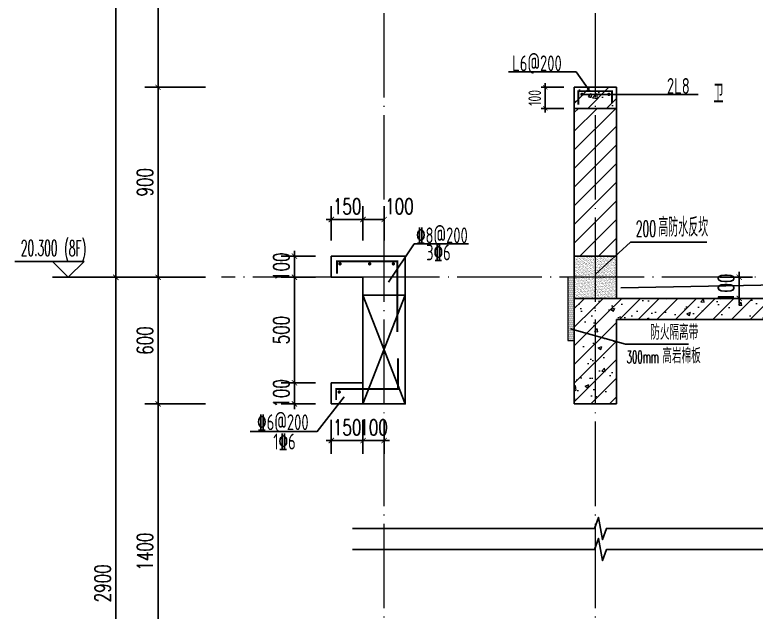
# Model space of a CAD drawing. Extents: x -668857 to 154266, y -275694 to 291306.
# Drawn here: x 78635 to 82144, y 156212 to 159043 of the extents above; entities that cross this region are included whole.
import ezdxf

# ---------------------------------------------------------------- set-up
doc = ezdxf.new("R2010")
doc.units = 0
doc.header["$LTSCALE"] = 1000
doc.linetypes.add('DOTE', pattern=[2.4200000000000004, 2, -0.2, 0.02, -0.2])
doc.layers.get('0').update_dxf_attribs({"linetype": 'CONTINUOUS'})
doc.layers.get('DEFPOINTS').update_dxf_attribs({"linetype": 'CONTINUOUS'})
for name, color, linetype in [('DIM', 2, 'CONTINUOUS'), ('DIM_ELEV', 3, 'CONTINUOUS'), ('DIM_IDEN', 67, 'CONTINUOUS'), ('DIM_SYMB', 3, 'CONTINUOUS'), ('PUB_DIM', 3, 'CONTINUOUS'), ('PUB_TEXT', 2, 'CONTINUOUS'), ('REIN', 6, 'CONTINUOUS'), ('S-大样-砼线', 7, 'CONTINUOUS'), ('S-引出线', 40, 'CONTINUOUS'), ('TEXT', 2, 'CONTINUOUS'), ('WALL', 5, 'CONTINUOUS'), ('看线', 251, 'CONTINUOUS'), ('立面-看线', 251, 'CONTINUOUS')]:
    doc.layers.add(name, color=color, linetype=linetype)
for name, color, linetype, lineweight in [('DOTE', 19, 'DOTE', 9), ('PUB_HATCH', 8, 'CONTINUOUS', 9), ('内粉刷', 37, 'CONTINUOUS', 9)]:
    doc.layers.add(name, color=color, linetype=linetype, lineweight=lineweight)
doc.styles.add('_TCH_DIM', font='SIMPLEX.shx', dxfattribs={"width": 0.7, "bigfont": 'GBCBIG.shx'})
doc.styles.add('_TCH_DIM_T3', font='SIMPLEX', dxfattribs={"width": 0.7058823529411765, "bigfont": 'GBCBIG'})
doc.styles.add('DIM_FONT_T3', font='SIMPLEX', dxfattribs={"width": 0.7058823529411765, "bigfont": 'GBCBIG'})
doc.styles.add('TSSD_DIMENSION', font='Tssdeng.shx', dxfattribs={"width": 0.7, "bigfont": 'tssdchn.shx'})
doc.styles.add('TSSD_REIN', font='tssdeng.shx', dxfattribs={"width": 0.7, "height": 300, "bigfont": 'tssdchn.shx'})
doc.styles.add('w', font='tssdeng.shx', dxfattribs={"width": 0.8, "bigfont": 'tssdchn.shx'})
doc.dimstyles.new('_TCH_ARCH&&25', dxfattribs={"dimtxt": 74.375, "dimasz": 25, "dimexe": 62.5, "dimexo": 75, "dimgap": 25, "dimtad": 1, "dimdec": 0, "dimzin": 0, "dimdsep": 46, "dimtxsty": '_TCH_DIM_T3', "dimblk": 'ARCHTICK', "dimcen": 0.09, "dimclrt": 7, "dimazin": 0, "dimtfac": 1, "dimtdec": 0, "dimtix": 1, "dimtmove": 2, "dimatfit": 3, "dimldrblk": 'ARCHTICK', "dimfxl": 0, "dimtolj": 1, "dimtzin": 0, "dimarcsym": 0})
doc.dimstyles.new('TSSD_20_20', dxfattribs={"dimtxt": 60, "dimasz": 20, "dimexe": 20, "dimexo": 50, "dimgap": 20, "dimtad": 1, "dimdec": 0, "dimzin": 0, "dimdsep": 46, "dimtxsty": 'TSSD_DIMENSION', "dimblk": 'ARCHTICK', "dimblk1": 'ARCHTICK', "dimblk2": 'ARCHTICK', "dimcen": 0, "dimdle": 20, "dimclrt": 7, "dimadec": 0, "dimazin": 0, "dimtfac": 1, "dimtdec": 0, "dimtix": 1, "dimtmove": 2, "dimatfit": 3, "dimfxl": 0, "dimtolj": 1, "dimtzin": 0, "dimarcsym": 0})
pattern_1 = [(45, (0, 0), (-44.19417382415921, 44.19417382415922), []), (49.99999999999999, (0, 0), (179.3150456501884, -15.68803374564878), [18.75, -206.25]), (355, (0, 0), (-34.68783340325, 188.048033425003), [15, -165]), (100.4514, (14.94292, -1.307335), (144.6273454285054, 172.3598855152384), [15.9350475, -175.285528]), (46.18420000000002, (0, 50), (266.8102621564111, -41.37975358225452), [28.125, -309.3749999999999]), (96.6356, (22.23418625, 46.55167325), (233.6656763871758, 243.5294677251104), [23.902572, -262.92825]), (351.1842, (0, 50), (233.6654862834068, 243.5296502313311), [22.5, -247.5]), (21, (25, 37.5), (149.2267630296154, -100.6547226663347), [18.75, -206.25]), (326.0000000000001, (25, 37.5), (60.82883298039543, 181.2875112617133), [15, -165]), (71.4514, (37.43555825, 29.1120985), (210.0556571453725, 80.6326241774881), [15.9350475, -175.285528]), (37.50000000000001, (0, 0), (3.039963829322667, 83.22346345782788), [0, -163, 0, -167.5, 0, -165.625]), (7.499999999999999, (0, 0), (65.76738436053715, 98.60292797059006), [0, -95.5, 0, -159.25, 0, -63.125]), (327.5, (-55.75, 0), (133.4556090431022, -5.638717933594939), [0, -62.5, 0, -195, 0, -258.75]), (317.5, (-80.75, 0), (145.7965423355966, 25.02624558307943), [0, -81.25, 0, -129.5, 0, -183.75])]

# ---------------------------------------------------------------- blocks, each defined once
blk = doc.blocks.new('_ArchTick')
at = {"color": 0, "linetype": 'ByBlock', "const_width": 0.15}
blk.add_lwpolyline([(-0.5, -0.5), (0.5, 0.5)], dxfattribs=at)
blk = doc.blocks.new('*D2229')
at = {"layer": 'DEFPOINTS', "color": 0}
for p in [(932450.9182588418, -117186.0825243755), (932625.5290252911, -117186.0825243755), (932625.5290252911, -117286.0825243912)]:
    blk.add_point(p, dxfattribs=at)
at = {"layer": 'PUB_DIM', "color": 0, "lineweight": -2}
for p, q in [((932450.9182588418, -117186.0825243755), (932450.9182588418, -117161.0825243755)), ((932550.5290252911, -117186.0825243755), (932388.4182588418, -117186.0825243755)), ((932450.9182588418, -117286.0825243912), (932450.9182588418, -117186.0825243755)), ((932550.5290252911, -117286.0825243912), (932388.4182588418, -117286.0825243912)), ((932450.9182588418, -117286.0825243912), (932450.9182588418, -117311.0825243912))]:
    blk.add_line(p, q, dxfattribs=at)
at = {"layer": 'PUB_DIM', "color": 0, "lineweight": -2, "xscale": 25, "yscale": 25, "zscale": 25}
for p, rotation in [((932450.9182588418, -117186.0825243755), 270), ((932450.9182588418, -117286.0825243912), 90)]:
    blk.add_blockref('_ArchTick', p, dxfattribs=dict(at, rotation=rotation))
at = {"layer": 'PUB_DIM', "color": 7, "insert": (932388.7307588418, -117236.0825243832), "char_height": 74.375, "attachment_point": 5, "rotation": 90, "style": '_TCH_DIM_T3'}
blk.add_mtext('\\A1;100', dxfattribs=at)
blk = doc.blocks.new('*D2230')
at = {"layer": 'DEFPOINTS', "color": 0}
for p in [(932450.9182588418, -117286.0825243912), (932625.5290252911, -117286.0825243912), (932625.5290252911, -117786.0825243912)]:
    blk.add_point(p, dxfattribs=at)
at = {"layer": 'PUB_DIM', "color": 0, "lineweight": -2}
for p, q in [((932550.5290252911, -117286.0825243912), (932388.4182588418, -117286.0825243912)), ((932450.9182588418, -117786.0825243912), (932450.9182588418, -117286.0825243912)), ((932550.5290252911, -117786.0825243912), (932388.4182588418, -117786.0825243912))]:
    blk.add_line(p, q, dxfattribs=at)
at = {"layer": 'PUB_DIM', "color": 0, "lineweight": -2, "xscale": 25, "yscale": 25, "zscale": 25}
for p, rotation in [((932450.9182588418, -117286.0825243912), 90), ((932450.9182588418, -117786.0825243912), 270)]:
    blk.add_blockref('_ArchTick', p, dxfattribs=dict(at, rotation=rotation))
at = {"layer": 'PUB_DIM', "color": 7, "insert": (932388.7307588418, -117536.082524391), "char_height": 74.375, "attachment_point": 5, "rotation": 90, "style": '_TCH_DIM_T3'}
blk.add_mtext('\\A1;500', dxfattribs=at)
blk = doc.blocks.new('*D2231')
at = {"layer": 'DEFPOINTS', "color": 0}
for p in [(932450.9182588418, -117786.0825243912), (932625.5290252911, -117786.0825243912), (932625.5290252911, -117886.0825243911)]:
    blk.add_point(p, dxfattribs=at)
at = {"layer": 'PUB_DIM', "color": 0, "lineweight": -2}
for p, q in [((932450.9182588418, -117786.0825243912), (932450.9182588418, -117761.0825243912)), ((932550.5290252911, -117786.0825243912), (932388.4182588418, -117786.0825243912)), ((932450.9182588418, -117886.0825243911), (932450.9182588418, -117786.0825243912)), ((932550.5290252911, -117886.0825243911), (932388.4182588418, -117886.0825243911)), ((932450.9182588418, -117886.0825243911), (932450.9182588418, -117911.0825243911))]:
    blk.add_line(p, q, dxfattribs=at)
at = {"layer": 'PUB_DIM', "color": 0, "lineweight": -2, "xscale": 25, "yscale": 25, "zscale": 25}
for p, rotation in [((932450.9182588418, -117786.0825243912), 270), ((932450.9182588418, -117886.0825243911), 90)]:
    blk.add_blockref('_ArchTick', p, dxfattribs=dict(at, rotation=rotation))
at = {"layer": 'PUB_DIM', "color": 7, "insert": (932388.7307588418, -117836.082524391), "char_height": 74.375, "attachment_point": 5, "rotation": 90, "style": '_TCH_DIM_T3'}
blk.add_mtext('\\A1;100', dxfattribs=at)
blk = doc.blocks.new('*D2232')
at = {"layer": 'DEFPOINTS', "color": 0}
for p in [(932625.5290252911, -117886.0825243875), (932775.5290252896, -117886.0825243904), (932775.5290252896, -118059.7932143435)]:
    blk.add_point(p, dxfattribs=at)
at = {"layer": 'PUB_DIM', "color": 0, "lineweight": -2}
for p, q in [((932625.5290252911, -117961.0825243875), (932625.5290252911, -118122.2932143435)), ((932775.5290252896, -117961.0825243904), (932775.5290252896, -118122.2932143435)), ((932625.5290252911, -118059.7932143435), (932600.5290252911, -118059.7932143435)), ((932625.5290252911, -118059.7932143435), (932775.5290252896, -118059.7932143435)), ((932775.5290252896, -118059.7932143435), (932800.5290252896, -118059.7932143435))]:
    blk.add_line(p, q, dxfattribs=at)
at = {"layer": 'PUB_DIM', "color": 0, "lineweight": -2, "xscale": 25, "yscale": 25, "zscale": 25}
blk.add_blockref('_ArchTick', (932625.5290252911, -118059.7932143435), dxfattribs=at)
at = {"layer": 'PUB_DIM', "color": 0, "lineweight": -2, "xscale": 25, "yscale": 25, "zscale": 25, "rotation": 180}
blk.add_blockref('_ArchTick', (932775.5290252896, -118059.7932143435), dxfattribs=at)
at = {"layer": 'PUB_DIM', "color": 7, "insert": (932700.5290252904, -117997.6057143435), "char_height": 74.375, "attachment_point": 5, "style": '_TCH_DIM_T3'}
blk.add_mtext('\\A1;150', dxfattribs=at)
blk = doc.blocks.new('*D2233')
at = {"layer": 'DEFPOINTS', "color": 0}
for p in [(932775.5290252896, -117886.0825243904), (932875.5290186122, -117886.0825243923), (932875.5290186122, -118059.7932143459)]:
    blk.add_point(p, dxfattribs=at)
at = {"layer": 'PUB_DIM', "color": 0, "lineweight": -2}
for p, q in [((932775.5290252896, -117961.0825243904), (932775.5290252896, -118122.2932143459)), ((932875.5290186122, -117961.0825243923), (932875.5290186122, -118122.2932143459)), ((932775.5290252896, -118059.7932143459), (932750.5290252896, -118059.7932143459)), ((932775.5290252896, -118059.7932143459), (932875.5290186122, -118059.7932143459)), ((932875.5290186122, -118059.7932143459), (932900.5290186122, -118059.7932143459))]:
    blk.add_line(p, q, dxfattribs=at)
at = {"layer": 'PUB_DIM', "color": 0, "lineweight": -2, "xscale": 25, "yscale": 25, "zscale": 25}
blk.add_blockref('_ArchTick', (932775.5290252896, -118059.7932143459), dxfattribs=at)
at = {"layer": 'PUB_DIM', "color": 0, "lineweight": -2, "xscale": 25, "yscale": 25, "zscale": 25, "rotation": 180}
blk.add_blockref('_ArchTick', (932875.5290186122, -118059.7932143459), dxfattribs=at)
at = {"layer": 'PUB_DIM', "color": 7, "insert": (932825.5290219509, -117997.6057143459), "char_height": 74.375, "attachment_point": 5, "style": '_TCH_DIM_T3'}
blk.add_mtext('\\A1;100', dxfattribs=at)
blk = doc.blocks.new('*D2234')
at = {"layer": 'DEFPOINTS', "color": 0}
for p in [(934390.7113845855, -117286.0823870408), (934556.671269677, -117286.0823870408), (934390.7113845855, -117386.0823868569)]:
    blk.add_point(p, dxfattribs=at)
at = {"layer": 'PUB_DIM', "color": 0, "lineweight": -2}
for p, q in [((934556.671269677, -117286.0823870408), (934556.671269677, -117261.0823870408)), ((934465.7113845855, -117286.0823870408), (934619.171269677, -117286.0823870408)), ((934556.671269677, -117386.0823868569), (934556.671269677, -117286.0823870408)), ((934465.7113845855, -117386.0823868569), (934619.171269677, -117386.0823868569)), ((934556.671269677, -117386.0823868569), (934556.671269677, -117411.0823868569))]:
    blk.add_line(p, q, dxfattribs=at)
at = {"layer": 'PUB_DIM', "color": 0, "lineweight": -2, "xscale": 25, "yscale": 25, "zscale": 25}
for p, rotation in [((934556.671269677, -117286.0823870408), 270), ((934556.671269677, -117386.0823868569), 90)]:
    blk.add_blockref('_ArchTick', p, dxfattribs=dict(at, rotation=rotation))
at = {"layer": 'PUB_DIM', "color": 7, "insert": (934494.483769677, -117336.0823869487), "char_height": 74.375, "attachment_point": 5, "rotation": 90, "style": '_TCH_DIM_T3'}
blk.add_mtext('\\A1;100', dxfattribs=at)
blk = doc.blocks.new('*D2235')
at = {"layer": 'DEFPOINTS', "color": 0}
for p in [(932775.5290252895, -117012.3718344355), (932625.529025291, -117186.0825243915), (932775.5290252895, -117186.0825243886)]:
    blk.add_point(p, dxfattribs=at)
at = {"layer": 'PUB_DIM', "color": 0, "lineweight": -2}
for p, q in [((932625.529025291, -117111.0825243915), (932625.529025291, -116949.8718344355)), ((932775.5290252895, -117111.0825243886), (932775.5290252895, -116949.8718344355)), ((932625.529025291, -117012.3718344355), (932600.529025291, -117012.3718344355)), ((932625.529025291, -117012.3718344355), (932775.5290252895, -117012.3718344355)), ((932775.5290252895, -117012.3718344355), (932800.5290252895, -117012.3718344355))]:
    blk.add_line(p, q, dxfattribs=at)
at = {"layer": 'PUB_DIM', "color": 0, "lineweight": -2, "xscale": 25, "yscale": 25, "zscale": 25}
blk.add_blockref('_ArchTick', (932625.529025291, -117012.3718344355), dxfattribs=at)
at = {"layer": 'PUB_DIM', "color": 0, "lineweight": -2, "xscale": 25, "yscale": 25, "zscale": 25, "rotation": 180}
blk.add_blockref('_ArchTick', (932775.5290252895, -117012.3718344355), dxfattribs=at)
at = {"layer": 'PUB_DIM', "color": 7, "insert": (932700.5290252902, -116950.1843344355), "char_height": 74.375, "attachment_point": 5, "style": '_TCH_DIM_T3'}
blk.add_mtext('\\A1;150', dxfattribs=at)
blk = doc.blocks.new('*D2236')
at = {"layer": 'DEFPOINTS', "color": 0}
for p in [(932875.5290186121, -117012.3718344331), (932775.5290252895, -117186.0825243886), (932875.5290186121, -117186.0825243867)]:
    blk.add_point(p, dxfattribs=at)
at = {"layer": 'PUB_DIM', "color": 0, "lineweight": -2}
for p, q in [((932775.5290252895, -117111.0825243886), (932775.5290252895, -116949.8718344331)), ((932875.5290186121, -117111.0825243867), (932875.5290186121, -116949.8718344331)), ((932775.5290252895, -117012.3718344331), (932875.5290186121, -117012.3718344331))]:
    blk.add_line(p, q, dxfattribs=at)
at = {"layer": 'PUB_DIM', "color": 0, "lineweight": -2, "xscale": 25, "yscale": 25, "zscale": 25, "rotation": 180}
blk.add_blockref('_ArchTick', (932775.5290252895, -117012.3718344331), dxfattribs=at)
at = {"layer": 'PUB_DIM', "color": 0, "lineweight": -2, "xscale": 25, "yscale": 25, "zscale": 25}
blk.add_blockref('_ArchTick', (932875.5290186121, -117012.3718344331), dxfattribs=at)
at = {"layer": 'PUB_DIM', "color": 7, "insert": (932947.9456852787, -116950.1843344331), "char_height": 74.375, "attachment_point": 5, "style": '_TCH_DIM_T3'}
blk.add_mtext('\\A1;100', dxfattribs=at)
blk = doc.blocks.new('VDVDXAXFSFFX')
at = {"layer": 'PUB_HATCH'}
h = blk.add_hatch(dxfattribs=at)
h.set_pattern_fill('DOTS', color=251, scale=2, style=0)
h.set_pattern_definition([(0, (924712.4965232481, -148185.5928938247), (1.5875, 3.175), [0, -3.175])])
h.paths.add_polyline_path([(924682.496528509, -148185.5928938247), (924712.4965288265, -148185.5928938247), (924712.4965296196, -147935.5928918117), (924712.4965296126, -147885.5928918776), (924712.4965232481, -147885.5928918157), (924712.4965232481, -147885.5928938247), (924682.496528509, -147885.5928938247)])
at = {"layer": 'DIM_IDEN', "color": 5}
for p, q in [((924695.4944669578, -148129.2886519908), (924955.5658560492, -148202.8897275763)), ((924955.5658560492, -148202.8897275763), (925253.409062462, -148202.8897275763))]:
    blk.add_line(p, q, dxfattribs=at)
at = {"layer": 'PUB_HATCH', "color": 5}
blk.add_lwpolyline([(924712.4965232481, -147885.5928938247), (924682.496528509, -147885.5928938247), (924682.496528509, -148185.5928938247), (924712.4965232481, -148185.5928938247)], close=True, dxfattribs=at)
at = {"layer": 'PUB_TEXT', "style": 'DIM_FONT_T3', "width": 0.7058823529411765}
blk.add_text('防火隔离带', height=71.48936170212767, dxfattribs=at).set_placement((925072.609312775, -148181.8897275763))
at = {"layer": 'PUB_TEXT', "color": 5, "style": 'DIM_FONT_T3'}
for s, height, width, p in [('300mm', 59.5, 0.4982698961937717, (924960.3522060211, -148292.9097275763)), ('高岩棉板', 71.48936170212767, 0.7058823529411765, (925129.763970727, -148292.9097275763))]:
    blk.add_text(s, height=height, dxfattribs=dict(at, width=width)).set_placement(p)
blk = doc.blocks.new('*D2894')
at = {"layer": 'DEFPOINTS', "color": 0}
for p in [(79312.92840373388, 157199.0340897695), (79612.9284037546, 157199.0340897695), (79612.9284037546, 155799.0342273034)]:
    blk.add_point(p, dxfattribs=at)
at = {"layer": 'PUB_DIM', "color": 0, "lineweight": -2}
for p, q in [((79537.9284037546, 157199.0340897695), (79250.42840373388, 157199.0340897695)), ((79312.92840373388, 155799.0342273034), (79312.92840373388, 157199.0340897695)), ((79537.9284037546, 155799.0342273034), (79250.42840373388, 155799.0342273034))]:
    blk.add_line(p, q, dxfattribs=at)
at = {"layer": 'PUB_DIM', "color": 0, "lineweight": -2, "xscale": 25, "yscale": 25, "zscale": 25}
for p, rotation in [((79312.92840373388, 157199.0340897695), 90), ((79312.92840373388, 155799.0342273034), 270)]:
    blk.add_blockref('_ArchTick', p, dxfattribs=dict(at, rotation=rotation))
at = {"layer": 'PUB_DIM', "color": 7, "insert": (79250.74090373387, 156499.0341585365), "char_height": 74.375, "attachment_point": 5, "rotation": 90, "style": '_TCH_DIM_T3'}
blk.add_mtext('\\A1;1400', dxfattribs=at)
blk = doc.blocks.new('*D2895')
at = {"layer": 'DEFPOINTS', "color": 0}
for p in [(79312.92840373388, 157799.034089783), (79612.9284037546, 157799.034089783), (79612.9284037546, 157199.0340897695)]:
    blk.add_point(p, dxfattribs=at)
at = {"layer": 'PUB_DIM', "color": 0, "lineweight": -2}
for p, q in [((79537.9284037546, 157799.034089783), (79250.42840373388, 157799.034089783)), ((79312.92840373388, 157199.0340897695), (79312.92840373388, 157799.034089783)), ((79537.9284037546, 157199.0340897695), (79250.42840373388, 157199.0340897695))]:
    blk.add_line(p, q, dxfattribs=at)
at = {"layer": 'PUB_DIM', "color": 0, "lineweight": -2, "xscale": 25, "yscale": 25, "zscale": 25}
for p, rotation in [((79312.92840373388, 157799.034089783), 90), ((79312.92840373388, 157199.0340897695), 270)]:
    blk.add_blockref('_ArchTick', p, dxfattribs=dict(at, rotation=rotation))
at = {"layer": 'PUB_DIM', "color": 7, "insert": (79250.74090373387, 157499.0340897763), "char_height": 74.375, "attachment_point": 5, "rotation": 90, "style": '_TCH_DIM_T3'}
blk.add_mtext('\\A1;600', dxfattribs=at)
blk = doc.blocks.new('*D2896')
at = {"layer": 'DEFPOINTS', "color": 0}
for p in [(79312.92840373388, 158699.0342273038), (79612.9284037546, 158699.0342273038), (79612.9284037546, 157799.034089783)]:
    blk.add_point(p, dxfattribs=at)
at = {"layer": 'PUB_DIM', "color": 0, "lineweight": -2}
for p, q in [((79537.9284037546, 158699.0342273038), (79250.42840373388, 158699.0342273038)), ((79312.92840373388, 157799.034089783), (79312.92840373388, 158699.0342273038)), ((79537.9284037546, 157799.034089783), (79250.42840373388, 157799.034089783))]:
    blk.add_line(p, q, dxfattribs=at)
at = {"layer": 'PUB_DIM', "color": 0, "lineweight": -2, "xscale": 25, "yscale": 25, "zscale": 25}
for p, rotation in [((79312.92840373388, 158699.0342273038), 90), ((79312.92840373388, 157799.034089783), 270)]:
    blk.add_blockref('_ArchTick', p, dxfattribs=dict(at, rotation=rotation))
at = {"layer": 'PUB_DIM', "color": 7, "insert": (79250.74090373387, 158249.0341585434), "char_height": 74.375, "attachment_point": 5, "rotation": 90, "style": '_TCH_DIM_T3'}
blk.add_mtext('\\A1;900', dxfattribs=at)
blk = doc.blocks.new('*D2897')
at = {"layer": 'DEFPOINTS', "color": 0}
for p in [(79312.92840373388, 160099.0259555679), (79612.9284037546, 160099.0259555679), (79612.9284037546, 158699.0342273038)]:
    blk.add_point(p, dxfattribs=at)
at = {"layer": 'PUB_DIM', "color": 0, "lineweight": -2}
for p, q in [((79537.9284037546, 160099.0259555679), (79250.42840373388, 160099.0259555679)), ((79312.92840373388, 158699.0342273038), (79312.92840373388, 160099.0259555679)), ((79537.9284037546, 158699.0342273038), (79250.42840373388, 158699.0342273038))]:
    blk.add_line(p, q, dxfattribs=at)
at = {"layer": 'PUB_DIM', "color": 0, "lineweight": -2, "xscale": 25, "yscale": 25, "zscale": 25}
for p, rotation in [((79312.92840373388, 160099.0259555679), 90), ((79312.92840373388, 158699.0342273038), 270)]:
    blk.add_blockref('_ArchTick', p, dxfattribs=dict(at, rotation=rotation))
at = {"layer": 'PUB_DIM', "color": 7, "insert": (79250.74090373387, 159399.0300914359), "char_height": 74.375, "attachment_point": 5, "rotation": 90, "style": '_TCH_DIM_T3'}
blk.add_mtext('\\A1;1400', dxfattribs=at)
blk = doc.blocks.new('*D2907')
at = {"layer": 'DEFPOINTS', "color": 0}
for p in [(79112.92840372946, 157799.0340897829), (79612.9284037546, 157799.0340897829), (79612.9284037546, 154899.0340897827)]:
    blk.add_point(p, dxfattribs=at)
at = {"layer": 'PUB_DIM', "color": 0, "lineweight": -2}
for p, q in [((79537.9284037546, 157799.0340897829), (79050.42840372946, 157799.0340897829)), ((79112.92840372946, 154899.0340897827), (79112.92840372946, 157799.0340897829)), ((79537.9284037546, 154899.0340897827), (79050.42840372946, 154899.0340897827))]:
    blk.add_line(p, q, dxfattribs=at)
at = {"layer": 'PUB_DIM', "color": 0, "lineweight": -2, "xscale": 25, "yscale": 25, "zscale": 25}
for p, rotation in [((79112.92840372946, 157799.0340897829), 90), ((79112.92840372946, 154899.0340897827), 270)]:
    blk.add_blockref('_ArchTick', p, dxfattribs=dict(at, rotation=rotation))
at = {"layer": 'PUB_DIM', "color": 7, "insert": (79050.74090372944, 156349.0340897828), "char_height": 74.375, "attachment_point": 5, "rotation": 90, "style": '_TCH_DIM_T3'}
blk.add_mtext('\\A1;2900', dxfattribs=at)
blk = doc.blocks.new('*D2908')
at = {"layer": 'DEFPOINTS', "color": 0}
for p in [(79112.92840372946, 160699.0340897829), (79612.9284037546, 160699.0340897829), (79612.9284037546, 157799.0340897829)]:
    blk.add_point(p, dxfattribs=at)
at = {"layer": 'PUB_DIM', "color": 0, "lineweight": -2}
for p, q in [((79537.9284037546, 160699.0340897829), (79050.42840372946, 160699.0340897829)), ((79112.92840372946, 157799.0340897829), (79112.92840372946, 160699.0340897829)), ((79537.9284037546, 157799.0340897829), (79050.42840372946, 157799.0340897829))]:
    blk.add_line(p, q, dxfattribs=at)
at = {"layer": 'PUB_DIM', "color": 0, "lineweight": -2, "xscale": 25, "yscale": 25, "zscale": 25}
for p, rotation in [((79112.92840372946, 160699.0340897829), 90), ((79112.92840372946, 157799.0340897829), 270)]:
    blk.add_blockref('_ArchTick', p, dxfattribs=dict(at, rotation=rotation))
at = {"layer": 'PUB_DIM', "color": 7, "insert": (79050.74090372944, 159249.0340897829), "char_height": 74.375, "attachment_point": 5, "rotation": 90, "style": '_TCH_DIM_T3'}
blk.add_mtext('\\A1;2900', dxfattribs=at)
blk = doc.blocks.new('*D3409')
at = {"layer": 'DEFPOINTS', "color": 0}
for p in [(81283.12256072054, 158699.0342273044), (81146.20539368654, 158599.0342273044), (81283.12256072054, 158599.0342273044)]:
    blk.add_point(p, dxfattribs=at)
at = {"layer": 'DIM', "color": 0, "lineweight": -2}
for p, q in [((81233.12256072054, 158699.0342273044), (81126.20539368654, 158699.0342273044)), ((81146.20539368654, 158699.0342273044), (81146.20539368654, 158719.0342273044)), ((81146.20539368654, 158699.0342273044), (81146.20539368654, 158599.0342273044)), ((81233.12256072054, 158599.0342273044), (81126.20539368654, 158599.0342273044)), ((81146.20539368654, 158599.0342273044), (81146.20539368654, 158579.0342273044))]:
    blk.add_line(p, q, dxfattribs=at)
at = {"layer": 'DIM', "color": 0, "lineweight": -2, "xscale": 20, "yscale": 20, "zscale": 20}
for p, rotation in [((81146.20539368654, 158699.0342273044), 270), ((81146.20539368654, 158599.0342273044), 90)]:
    blk.add_blockref('_ArchTick', p, dxfattribs=dict(at, rotation=rotation))
at = {"layer": 'DIM', "color": 7, "insert": (81096.20539368653, 158649.0342273044), "char_height": 60, "attachment_point": 5, "rotation": 90, "style": 'TSSD_DIMENSION'}
blk.add_mtext('\\A1;100', dxfattribs=at)
blk = doc.blocks.new('20210809.02283206')
at = {"layer": 'REIN', "const_width": 9}
blk.add_lwpolyline([(87484.17413905729, 66580.93723980524), (87484.17413905729, 66644.7473179046), (87644.05902665015, 66644.7473179046), (87644.05902665015, 66586.78243779903)], dxfattribs=at)
at = {"layer": 'REIN', "const_width": 8}
for points in [[(87497.66146427253, 66629.68552062381, 1), (87505.66146427253, 66629.68552062381, 1)], [(87625.09821334062, 66629.68552062381, 1), (87633.09821334062, 66629.68552062381, 1)]]:
    blk.add_lwpolyline(points, format="xyb", close=True, dxfattribs=at)
at = {"layer": 'S-引出线'}
for p, q in [((87474.5888281595, 66737.00278282212), (87154.50981688779, 66737.00278282212)), ((87538.80876634456, 66644.7473179046), (87474.5888281595, 66737.00278282212)), ((87501.66146427253, 66629.68552062381), (88051.0763514862, 66629.68552062381))]:
    blk.add_line(p, q, dxfattribs=at)
at = {"layer": 'TEXT', "style": 'w', "width": 0.7}
for s, p in [('L6@200', (87171.47256206069, 66739.17247021152)), ('2L8', (87903.94640226947, 66632.06966891466))]:
    blk.add_text(s, height=75, rotation=1.867629851175362e-07, dxfattribs=at).set_placement(p)
blk = doc.blocks.new('A$C124E38C7')
at = {"layer": 'REIN'}
for points in [[(411.3491916419007, 827.6198026949423, 9, 9, 0), (411.3491916419007, 885.7864124497282, 9, 9, 0), (697.136046927888, 885.7864124497282, 9, 9, 0), (697.136046927888, 551.0904451996903, 9, 9, 0)], [(407.7055343370885, 227.9407258796855, 9, 9, 0), (407.7055343370885, 280.9011473031132, 9, 9, 0), (700.087186511606, 280.9011473031132, 9, 9, 0), (700.087186511606, 425.2876792717143, 9, 9, 0)]]:
    blk.add_lwpolyline(points, format="xyseb", dxfattribs=at)
at = {"layer": 'REIN', "const_width": 8}
for points in [[(421.8327268124558, 873.5427987211733, 1), (429.8327268124558, 873.5427987211733, 1)], [(562.2868298138492, 873.5427987211733, 1), (570.2868298138492, 873.5427987211733, 1)], [(674.8765359376557, 873.5427987211733, 1), (682.8765359376557, 873.5427987211733, 1)], [(418.3428307138383, 266.0767502083327, 1), (426.3428307138383, 266.0767502083327, 1)]]:
    blk.add_lwpolyline(points, format="xyb", close=True, dxfattribs=at)
at = {"layer": 'S-大样-砼线'}
for p, q in [((534.9131775260903, 724.9081133130239), (734.9131767665967, 209.8477938786382)), ((734.9161242698319, 724.9081133109867), (534.9161258917302, 209.8477938691503))]:
    blk.add_line(p, q, dxfattribs=at)
blk.add_lwpolyline([(734.9131833887659, 724.9081133072614), (534.9131775260903, 724.9081133072614), (534.913177951239, 209.8477938728756), (734.9131838129833, 209.8477938728756)], close=True, dxfattribs=at)
at = {"layer": 'S-引出线'}
for points in [[(655.4759675925598, 786.1005740879918), (777.7402859008871, 968.3219862158294), (1034.716379232705, 968.3219862158294)], [(445.2635719589889, 242.7101313573658), (318.597527531907, 79.6172117459937), (0.007638059556484222, 79.6172117459937)]]:
    blk.add_lwpolyline(points, dxfattribs=at)
at = {"layer": 'TEXT', "style": 'TSSD_REIN', "width": 0.7}
for s, p in [('%%1328@200', (785.8780742259696, 970.9405861510313)), ('3%%1326', (833.783343960531, 890.0683411068167)), ('%%1326@200', (33.9313798728399, 85.49755562626524)), ('1%%1326', (110.1330228815787, -5.766491179412697))]:
    blk.add_text(s, height=75, rotation=1.867629851175362e-07, dxfattribs=at).set_placement(p)
blk = doc.blocks.new('HFHFHTFHSD')
at = {"layer": 'PUB_HATCH'}
h = blk.add_hatch(dxfattribs=at)
h.set_pattern_fill('钢筋混凝土', color=256, scale=25, style=0)
h.set_pattern_definition(pattern_1)
h.paths.add_polyline_path([(933975.5290184285, -116486.0823868664), (933975.5290184285, -116386.0823868664), (933775.5290184285, -116386.0823868664), (933775.5290184285, -116486.0823868664)])
h = blk.add_hatch(dxfattribs=at)
h.set_pattern_fill('普通砖', color=256, scale=25, style=0)
h.set_pattern_definition([(45, (0, 44.8778375), (-44.19419150182874, 44.19419150182875), [])])
h.paths.add_polyline_path([(933975.5290117239, -117186.0823858284), (933975.5290117239, -116486.0823868664), (933775.5290117239, -116486.0823868664), (933775.5290117239, -117186.0823858284)])
h = blk.add_hatch(dxfattribs=at)
h.set_pattern_fill('钢筋混凝土', color=256, scale=25, style=0)
h.set_pattern_definition(pattern_1)
h.paths.add_polyline_path([(933975.5290117239, -117886.0823882506), (933975.5290171637, -117486.0823865696), (933775.5290185463, -117386.0823865127), (933775.5290117239, -117886.0823855233)])
h = blk.add_hatch(dxfattribs=at)
h.set_pattern_fill('钢筋混凝土', color=256, scale=25, style=0)
h.set_pattern_definition(pattern_1)
h.paths.add_polyline_path([(935074.0539309505, -117386.0823868618), (933775.5290185463, -117386.0823865127), (933975.5290171637, -117486.0823865696), (935074.0539309231, -117486.0823868618)])
at = {"layer": '立面-看线'}
h = blk.add_hatch(dxfattribs=at)
h.set_pattern_fill('碎沙', color=256, scale=4)
h.set_pattern_definition([(37.50000000000001, (132722.2893678545, -502748.0348455478), (-0.32000625919681, 9.788264746586847), [0, -7.7216, 0, -8.636000000000001, 0, -8.255]), (7.499999999999999, (132722.2893678545, -502748.0348455478), (8.990465662760052, 14.33650201136708), [0, -4.1656, 0, -6.9596, 0, -2.667]), (327.5, (132716.0409678544, -502748.0348455478), (15.81984740482916, 0.028743693570914), [0, -2.54, 0, -9.144, 0, -11.938]), (317.5, (132716.0409678544, -502748.0348455478), (15.27112904944595, 4.458586465144325), [0, -1.27, 0, -5.9944, 0, -6.858])])
h.paths.add_polyline_path([(933775.5290184807, -117386.082385914), (933975.5290185421, -117386.0823862503), (933975.5290185729, -117186.0823860849), (933775.5290185114, -117186.0823855719)])
at = {"layer": 'DIM_IDEN'}
for p, q in [((933875.5292769555, -117271.0822834711), (934042.3401921625, -117119.5647890752)), ((934042.3401921625, -117119.5647890752), (934402.5167037676, -117119.5647890752))]:
    blk.add_line(p, q, dxfattribs=at)
at = {"layer": 'WALL'}
for p, q in [((933775.5290184285, -116486.0823868664), (933775.5290184285, -116386.0823868664)), ((933775.5290184285, -116386.0823868664), (933975.5290184285, -116386.0823868664)), ((933975.5290184285, -116486.0823868664), (933975.5290184285, -116386.0823868664)), ((933775.5290117239, -117186.0823858284), (933775.5290117239, -116486.0823868664)), ((933775.5290184285, -116486.0823868664), (933975.5290184285, -116486.0823868664)), ((933975.5290117239, -117186.0823858284), (933975.5290117239, -116486.0823868664)), ((932975.5290254289, -117186.0825243878), (932625.529025291, -117186.0825243878)), ((932625.529025291, -117186.0825243878), (932625.529025291, -117286.0825243876)), ((932975.5290173707, -117886.0825243869), (932975.5290254289, -117186.0825243878)), ((933775.5290117239, -117186.0823858284), (933975.5290117239, -117186.0823858284)), ((932625.529025291, -117286.0825243876), (932775.529025291, -117286.0825243878)), ((932775.529025291, -117286.0825243878), (932775.529025291, -117786.0825243875)), ((933775.5290117239, -117886.0823855233), (933775.5290185463, -117386.0823865127)), ((935074.0539309505, -117386.0823868618), (933775.5290185463, -117386.0823865127)), ((935074.0539309231, -117486.0823868618), (935074.0539309505, -117386.0823868618)), ((933975.5290117239, -117886.0823882506), (933975.5290171637, -117486.0823865696)), ((935074.0539309231, -117486.0823868618), (933975.5290171637, -117486.0823865696)), ((932775.529025291, -117786.0825243875), (932625.529025291, -117786.0825243875)), ((932625.529025291, -117786.0825243875), (932625.529025291, -117886.0825243875)), ((932625.529025291, -117886.0825243875), (932975.5290173707, -117886.0825243869)), ((933775.5290117239, -117886.0823855233), (933975.5290117239, -117886.0823882506))]:
    blk.add_line(p, q, dxfattribs=at)
blk.add_lwpolyline([(933775.5290184742, -117186.0823858284), (933975.5290186101, -117186.0823858284), (933975.5290186101, -117386.0823858284), (933775.5290184742, -117386.0823858284)], close=True, dxfattribs=at)
at = {"layer": '看线', "color": 32}
blk.add_lwpolyline([(935074.0539309505, -117316.0823868626), (933995.5290179242, -117336.0713298051)], dxfattribs=at)
at = {"layer": 'PUB_TEXT', "style": 'DIM_FONT_T3'}
for s, height, width, p in [('卫', 89.36170212765958, 0.7058823529411765, (934434.7471136091, -116460.4594087483)), ('高防水反坎', 89.36170212765958, 0.7058823529411765, (934173.2316599629, -117093.3147890752)), ('200', 74.375, 0.4982698961937717, (934067.3493070217, -117093.3147890752))]:
    blk.add_text(s, height=height, dxfattribs=dict(at, width=width)).set_placement(p)
at = {"layer": 'PUB_DIM'}
for p1, p2, distance, picture, middle in [((932625.529025291, -117186.0825243915), (932775.5290252895, -117186.0825243886), 173.71068995310634, '*D2235', (932700.5290252902, -116950.1843344355)), ((932625.5290252911, -117286.0825243912), (932625.5290252911, -117186.0825243755), 174.6107664492447, '*D2229', (932388.7307588418, -117236.0825243832)), ((932625.5290252911, -117786.0825243912), (932625.5290252911, -117286.0825243912), 174.6107664492447, '*D2230', (932388.7307588418, -117536.082524391)), ((934390.7113845855, -117386.0823868569), (934390.7113845855, -117286.0823870408), -165.95988509152085, '*D2234', (934494.483769677, -117336.0823869487)), ((932625.5290252911, -117886.0825243911), (932625.5290252911, -117786.0825243912), 174.6107664492447, '*D2231', (932388.7307588418, -117836.082524391)), ((932625.5290252911, -117886.0825243875), (932775.5290252896, -117886.0825243904), -173.71068995310634, '*D2232', (932700.5290252904, -117997.6057143435)), ((932775.5290252896, -117886.0825243904), (932875.5290186122, -117886.0825243923), -173.7106899536011, '*D2233', (932825.5290219509, -117997.6057143459))]:
    dim = blk.add_aligned_dim(p1=p1, p2=p2, distance=distance, dimstyle='_TCH_ARCH&&25', dxfattribs=at)
    dim.commit()
    dim.dimension.update_dxf_attribs({"geometry": picture, "text_midpoint": middle})
dim = blk.add_linear_dim(base=(932875.5290186121, -117012.3718344331), p1=(932775.5290252895, -117186.0825243886), p2=(932875.5290186121, -117186.0825243867), angle=1.092230030539042e-09, dimstyle='_TCH_ARCH&&25', dxfattribs=at)
dim.commit()
dim.dimension.update_dxf_attribs({"geometry": '*D2236', "text_midpoint": (932947.9456852787, -116950.1843344331), "dimtype": 129})

msp = doc.modelspace()

# ---------------------------------------------------------------- linework, layer by layer
at = {"layer": 'DIM_ELEV'}
for p, q in [((78962.92840372806, 157874.0340897828), (78634.92840372806, 157874.0340897828)), ((78887.92840372806, 157799.0340897828), (78812.92840372806, 157874.0340897828)), ((78887.92840372806, 157799.0340897828), (78962.92840372806, 157874.0340897828)), ((79312.92840373376, 157799.0340897828), (78812.92840372806, 157799.0340897828))]:
    msp.add_line(p, q, dxfattribs=at)
at = {"layer": 'DIM_SYMB', "color": 5}
for points in [[(80233.12257435767, 156608.9803771283), (81379.26002720941, 156608.9803746112), (81398.3684646237, 156661.4803745692), (81416.88279736752, 156556.4803745285), (81435.51002720941, 156608.9803744876), (82581.64748006116, 156608.9803719705)], [(80233.12257435767, 156508.9803771283), (81379.26002720941, 156508.9803746112), (81398.3684646237, 156561.4803745692), (81416.88279736752, 156456.4803745285), (81435.51002720941, 156508.9803744876), (82581.64748006116, 156508.9803719705)]]:
    msp.add_lwpolyline(points, dxfattribs=at)
at = {"layer": 'DOTE', "color": 1, "linetype": 'DOTE', "ltscale": 0.2}
for p, q in [((80383.12256083486, 145099.0318001769), (80383.1225608344, 164699.0340897829)), ((81383.12256083486, 145099.0318001769), (81383.1225608344, 164699.0340897829)), ((82581.64748006116, 157799.034089783), (79612.9284037546, 157799.034089783))]:
    msp.add_line(p, q, dxfattribs=at)

# ---------------------------------------------------------------- block references
for name, p in [('HFHFHTFHSD', (-852492.406457708, 275085.1166141708)), ('VDVDXAXFSFFX', (-843429.373962482, 305684.627060899))]:
    msp.add_blockref(name, p)
at = {"layer": 'REIN'}
msp.add_blockref('20210809.02283206', (-6182.060233240831, 92035.92746321319), dxfattribs=at)
at = {"layer": '内粉刷'}
msp.add_blockref('A$C124E38C7', (79748.209375849, 156989.1340674425), dxfattribs=at)

# ---------------------------------------------------------------- texts
at = {"layer": 'PUB_TEXT', "style": '_TCH_DIM', "width": 0.4941176470588236}
for s, p in [('20.300', (78663.82840372808, 157900.2840897828)), ('(8F)', (78869.2284037281, 157899.0590897828))]:
    msp.add_text(s, height=74.375, dxfattribs=at).set_placement(p)

# ---------------------------------------------------------------- dimensions: what is measured, and where the dimension line sits
at = {"layer": 'DIM'}
dim = msp.add_linear_dim(base=(81146.20539368654, 158599.0342273044), p1=(81283.12256072054, 158699.0342273044), p2=(81283.12256072054, 158599.0342273044), angle=90, dimstyle='TSSD_20_20', dxfattribs=at)
dim.commit()
dim.dimension.update_dxf_attribs({"geometry": '*D3409', "text_midpoint": (81096.20539368653, 158649.0342273044)})
at = {"layer": 'PUB_DIM'}
for p1, p2, distance, picture, middle in [((79612.9284037546, 157799.0340897829), (79612.9284037546, 160699.0340897829), 500.0000000251457, '*D2908', (79050.74090372944, 159249.0340897829)), ((79612.9284037546, 158699.0342273038), (79612.9284037546, 160099.0259555679), 300.0000000207219, '*D2897', (79250.74090373387, 159399.0300914359)), ((79612.9284037546, 157799.034089783), (79612.9284037546, 158699.0342273038), 300.0000000207219, '*D2896', (79250.74090373387, 158249.0341585434)), ((79612.9284037546, 154899.0340897827), (79612.9284037546, 157799.0340897829), 500.0000000251457, '*D2907', (79050.74090372944, 156349.0340897828)), ((79612.9284037546, 157199.0340897695), (79612.9284037546, 157799.034089783), 300.0000000207219, '*D2895', (79250.74090373387, 157499.0340897763)), ((79612.9284037546, 155799.0342273034), (79612.9284037546, 157199.0340897695), 300.0000000207219, '*D2894', (79250.74090373387, 156499.0341585365))]:
    dim = msp.add_aligned_dim(p1=p1, p2=p2, distance=distance, dimstyle='_TCH_ARCH&&25', dxfattribs=at)
    dim.commit()
    dim.dimension.update_dxf_attribs({"geometry": picture, "text_midpoint": middle})

doc.saveas('drawing.dxf')
